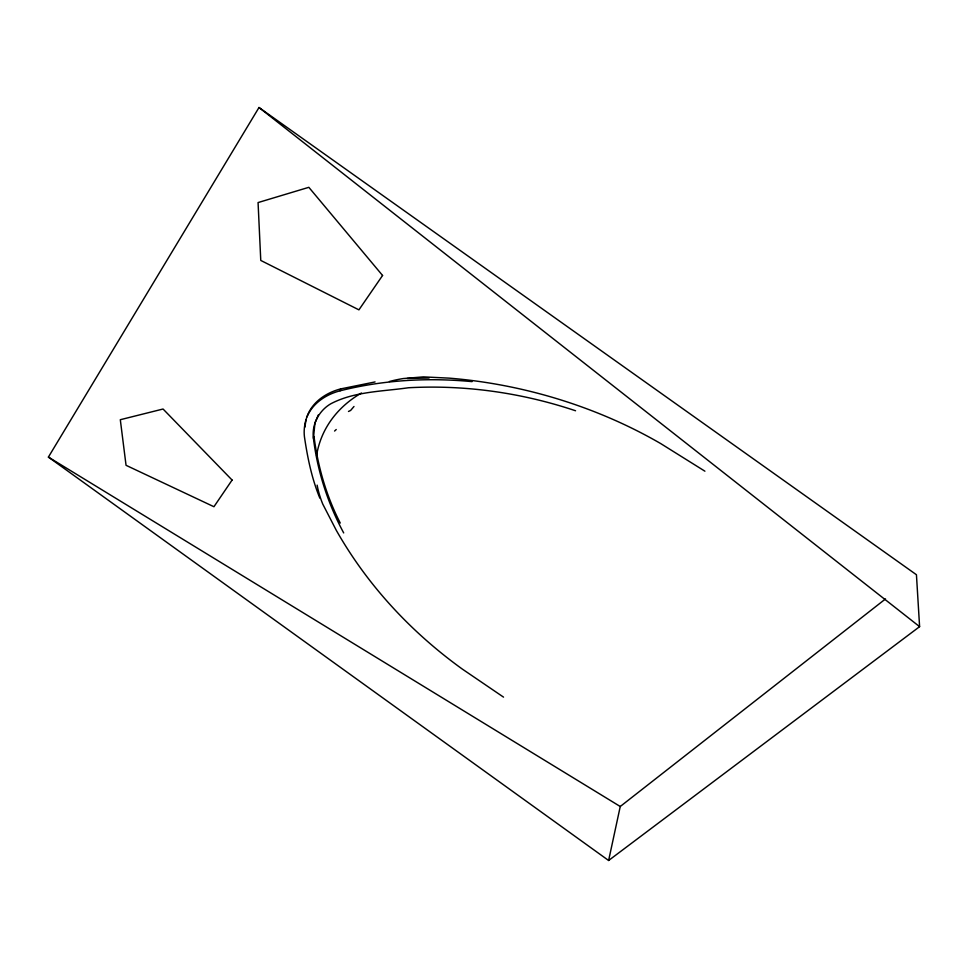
<?xml version="1.0" encoding="UTF-8"?>
<svg xmlns="http://www.w3.org/2000/svg" width="968" height="968" viewBox="0 0 968 968"><rect width="100%" height="100%" fill="white"/><g stroke="black" fill="none" stroke-linecap="round" stroke-linejoin="round"><path stroke-width="1.45" d="M304.896 427.142L306.021 419.701M608.618 860.491L919.6 626.659L916.442 574.738L259 107.508L48.4 457.09L608.618 860.491L620.246 806.501L885.514 598.938M307.013 416.881C312.664 403.16 326.168 394.399 340.119 390.794L340.639 388.918L375.076 381.936M343.688 532.92C327.874 503.578 317.492 471.416 313.438 438.322L314.951 423.004L318.339 414.897M353.986 406.487L350.634 410.432L348.48 411.473M334.577 431.05L336.235 429.514M340.639 388.918C326.712 392.524 313.245 401.284 307.606 414.994C304.872 421.903 303.553 429.369 304.436 436.774C307.509 457.634 311.781 478.507 319.815 498.084M340.119 390.794C383.146 379.952 427.953 377.472 472.069 381.622M407.177 378.476L429.09 378.004M575.549 410.759C521.909 392.766 464.942 384.671 408.411 387.757C382.541 391.508 354.409 391.35 330.766 403.801C318.896 410.71 311.587 424.601 313.438 438.322M48.4 457.09L620.246 806.501M704.91 471.198L660.781 443.622A373.491 270.169 13.6 0 0 449.152 378.137L423.391 376.879L403.305 378.548A126.796 102.136 17 0 0 389.402 381.513M503.529 697.129L462.268 669.045A541.148 456.061 -9.7 0 1 336.332 530.391L322.755 504.074A126.796 102.136 17 0 1 317.129 485.137M259 107.508L919.6 626.659M340.264 523.047C326.325 496.076 317.843 466.479 313.995 436.411M316.584 455.589A126.796 102.136 17 0 1 361.463 393.008M232.09 480.055L213.94 506.724L126.046 465.305L120.31 419.713L163.06 409.016L232.09 480.055M382.566 275.469L358.922 309.857L260.767 260.428L258.069 202.566L308.84 187.32L382.566 275.469"/></g></svg>
